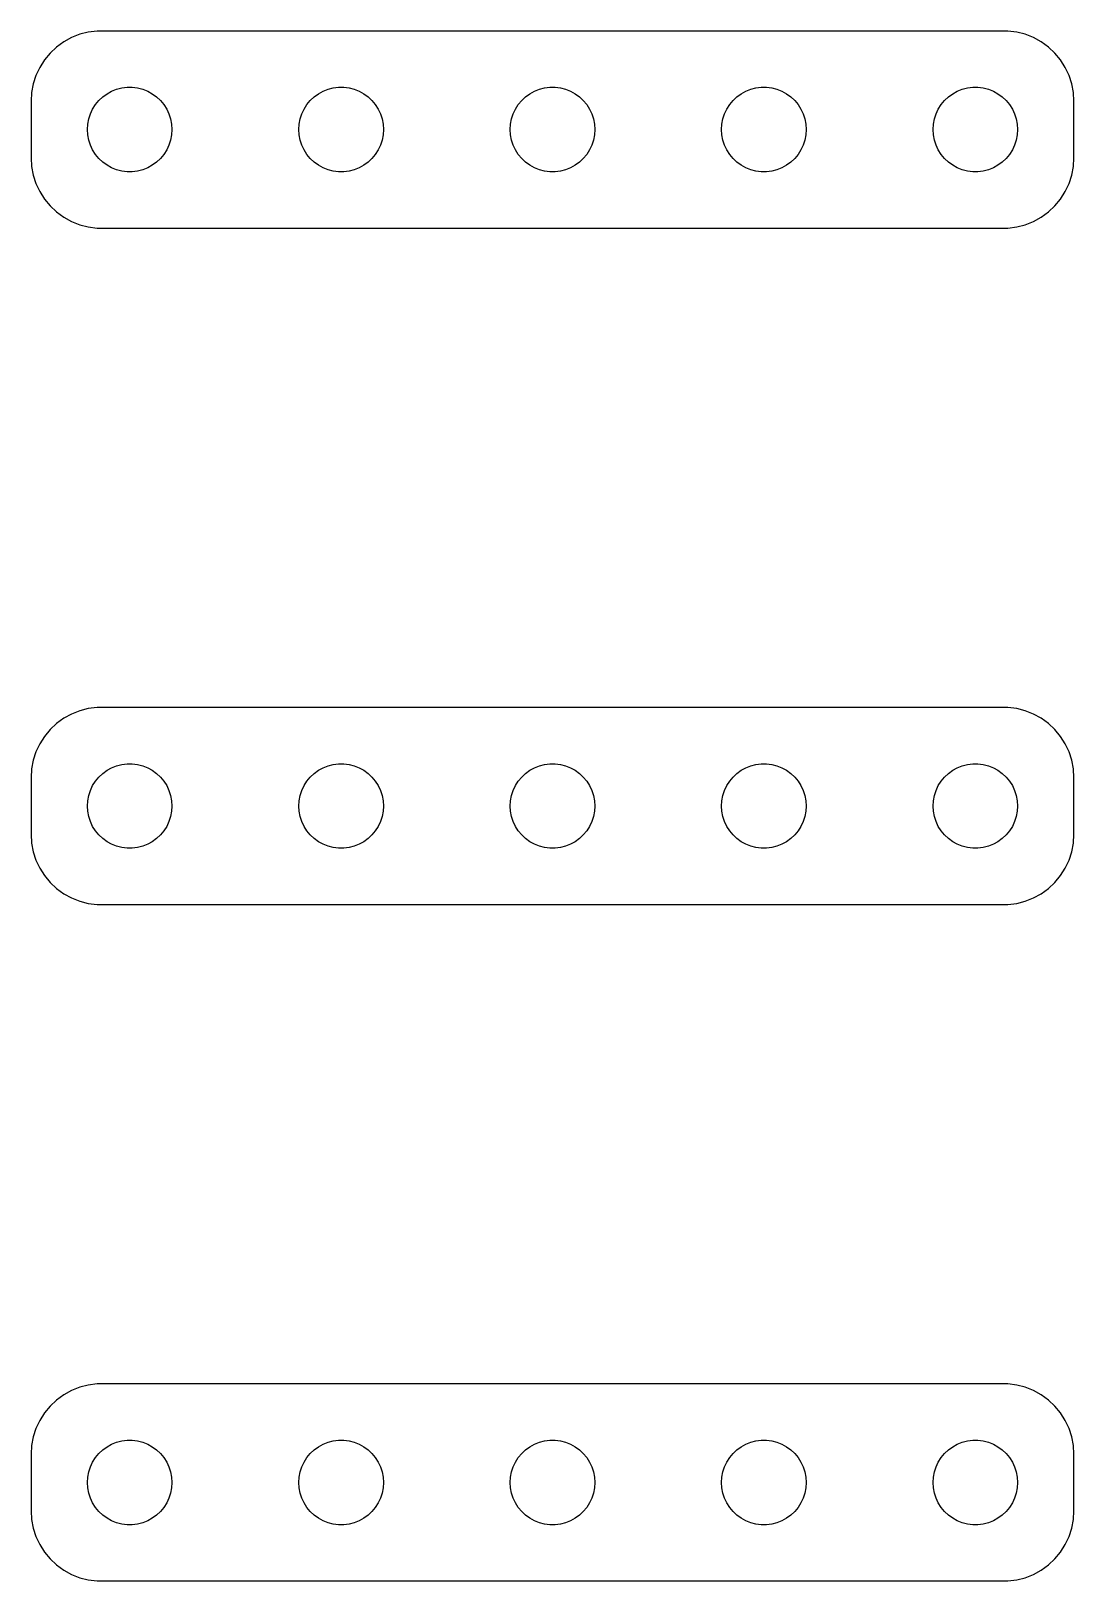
# Model space of a CAD drawing. Header units: metres. Extents: x -18 to 18, y 117 to 219.
# Drawn here: x -18.5 to 18.5, y 164.5 to 219.5 of the extents above; entities that cross this region are included whole.
import ezdxf

# ---------------------------------------------------------------- set-up
doc = ezdxf.new("R2010")
doc.units = ezdxf.units.M

msp = doc.modelspace()

# ---------------------------------------------------------------- linework, layer by layer
for p, q in [((-16.4684, 219.456), (-16.7725, 219.378)), ((-16.157, 219.495), (-16.4684, 219.456)), ((16.157, 219.495), (-16.157, 219.495)), ((16.4684, 219.456), (16.157, 219.495)), ((16.7725, 219.378), (16.4684, 219.456)), ((-17.5936, 218.926), (-17.8224, 218.711)), ((-17.3396, 219.111), (-17.5936, 218.926)), ((-17.0644, 219.262), (-17.3396, 219.111)), ((-16.7725, 219.378), (-17.0644, 219.262)), ((17.0644, 219.262), (16.7725, 219.378)), ((17.3396, 219.111), (17.0644, 219.262)), ((17.5936, 218.926), (17.3396, 219.111)), ((17.8224, 218.711), (17.5936, 218.926)), ((-18.0225, 218.469), (-18.1908, 218.204)), ((-17.8224, 218.711), (-18.0225, 218.469)), ((18.0225, 218.469), (17.8224, 218.711)), ((18.1908, 218.204), (18.0225, 218.469)), ((-18.3244, 217.92), (-18.4214, 217.622)), ((-18.1908, 218.204), (-18.3244, 217.92)), ((18.3244, 217.92), (18.1908, 218.204)), ((18.4214, 217.622), (18.3244, 217.92)), ((-18.4803, 217.313), (-18.5, 217)), ((-18.4214, 217.622), (-18.4803, 217.313)), ((-15.9561, 217.156), (-15.8037, 217.266)), ((-15.8037, 217.266), (-15.6387, 217.357)), ((-15.6387, 217.357), (-15.4635, 217.427)), ((-15.4635, 217.427), (-15.2811, 217.473)), ((-15.2811, 217.473), (-15.0942, 217.497)), ((-15.0942, 217.497), (-14.9058, 217.497)), ((-14.9058, 217.497), (-14.7189, 217.473)), ((-14.7189, 217.473), (-14.5365, 217.427)), ((-14.5365, 217.427), (-14.3613, 217.357)), ((-14.3613, 217.357), (-14.1963, 217.266)), ((-14.1963, 217.266), (-14.0439, 217.156)), ((-8.45613, 217.156), (-8.30373, 217.266)), ((-8.30373, 217.266), (-8.13866, 217.357)), ((-8.13866, 217.357), (-7.96352, 217.427)), ((-7.96352, 217.427), (-7.78107, 217.473)), ((-7.78107, 217.473), (-7.59418, 217.497)), ((-7.59418, 217.497), (-7.40581, 217.497)), ((-7.40581, 217.497), (-7.21892, 217.473)), ((-7.21892, 217.473), (-7.03647, 217.427)), ((-7.03647, 217.427), (-6.86133, 217.357)), ((-6.86133, 217.357), (-6.69626, 217.266)), ((-6.69626, 217.266), (-6.54385, 217.156)), ((-0.956131, 217.156), (-0.803726, 217.266)), ((-0.803726, 217.266), (-0.638657, 217.357)), ((-0.638657, 217.357), (-0.463516, 217.427)), ((-0.463516, 217.427), (-0.281067, 217.473)), ((-0.281067, 217.473), (-0.094177, 217.497)), ((-0.094177, 217.497), (0.094177, 217.497)), ((0.094177, 217.497), (0.281067, 217.473)), ((0.281067, 217.473), (0.463516, 217.427)), ((0.463516, 217.427), (0.638657, 217.357)), ((0.638657, 217.357), (0.803726, 217.266)), ((0.803726, 217.266), (0.956131, 217.156)), ((6.54385, 217.156), (6.69626, 217.266)), ((6.69626, 217.266), (6.86133, 217.357)), ((6.86133, 217.357), (7.03647, 217.427)), ((7.03647, 217.427), (7.21892, 217.473)), ((7.21892, 217.473), (7.40581, 217.497)), ((7.40581, 217.497), (7.59418, 217.497)), ((7.59418, 217.497), (7.78107, 217.473)), ((7.78107, 217.473), (7.96352, 217.427)), ((7.96352, 217.427), (8.13866, 217.357)), ((8.13866, 217.357), (8.30373, 217.266)), ((8.30373, 217.266), (8.45613, 217.156)), ((14.0439, 217.156), (14.1963, 217.266)), ((14.1963, 217.266), (14.3613, 217.357)), ((14.3613, 217.357), (14.5365, 217.427)), ((14.5365, 217.427), (14.7189, 217.473)), ((14.7189, 217.473), (14.9058, 217.497)), ((14.9058, 217.497), (15.0942, 217.497)), ((15.0942, 217.497), (15.2811, 217.473)), ((15.2811, 217.473), (15.4635, 217.427)), ((15.4635, 217.427), (15.6387, 217.357)), ((15.6387, 217.357), (15.8037, 217.266)), ((15.8037, 217.266), (15.9561, 217.156)), ((18.4803, 217.313), (18.4214, 217.622)), ((18.5, 217), (18.4803, 217.313)), ((-18.5, 217), (-18.5, 215)), ((-16.3947, 216.552), (-16.3145, 216.723)), ((-16.3145, 216.723), (-16.2135, 216.882)), ((-16.2135, 216.882), (-16.0934, 217.027)), ((-16.0934, 217.027), (-15.9561, 217.156)), ((-14.0439, 217.156), (-13.9065, 217.027)), ((-13.9065, 217.027), (-13.7865, 216.882)), ((-13.7865, 216.882), (-13.6855, 216.723)), ((-13.6855, 216.723), (-13.6053, 216.552)), ((-8.89465, 216.552), (-8.81445, 216.723)), ((-8.81445, 216.723), (-8.71352, 216.882)), ((-8.71352, 216.882), (-8.59344, 217.027)), ((-8.59344, 217.027), (-8.45613, 217.156)), ((-6.54385, 217.156), (-6.40654, 217.027)), ((-6.40654, 217.027), (-6.28647, 216.882)), ((-6.28647, 216.882), (-6.18553, 216.723)), ((-6.18553, 216.723), (-6.10533, 216.552)), ((-1.39465, 216.552), (-1.31445, 216.723)), ((-1.31445, 216.723), (-1.21352, 216.882)), ((-1.21352, 216.882), (-1.09344, 217.027)), ((-1.09344, 217.027), (-0.956131, 217.156)), ((0.956131, 217.156), (1.09344, 217.027)), ((1.09344, 217.027), (1.21352, 216.882)), ((1.21352, 216.882), (1.31445, 216.723)), ((1.31445, 216.723), (1.39465, 216.552)), ((6.10533, 216.552), (6.18553, 216.723)), ((6.18553, 216.723), (6.28647, 216.882)), ((6.28647, 216.882), (6.40654, 217.027)), ((6.40654, 217.027), (6.54385, 217.156)), ((8.45613, 217.156), (8.59344, 217.027)), ((8.59344, 217.027), (8.71352, 216.882)), ((8.71352, 216.882), (8.81445, 216.723)), ((8.81445, 216.723), (8.89465, 216.552)), ((13.6053, 216.552), (13.6855, 216.723)), ((13.6855, 216.723), (13.7865, 216.882)), ((13.7865, 216.882), (13.9065, 217.027)), ((13.9065, 217.027), (14.0439, 217.156)), ((15.9561, 217.156), (16.0934, 217.027)), ((16.0934, 217.027), (16.2135, 216.882)), ((16.2135, 216.882), (16.3145, 216.723)), ((16.3145, 216.723), (16.3947, 216.552)), ((18.5, 215), (18.5, 217)), ((-16.5, 216), (-16.4882, 216.188)), ((-16.4882, 216.188), (-16.4529, 216.373)), ((-16.4529, 216.373), (-16.3947, 216.552)), ((-13.6053, 216.552), (-13.5471, 216.373)), ((-13.5471, 216.373), (-13.5118, 216.188)), ((-13.5118, 216.188), (-13.5, 216)), ((-9, 216), (-8.98816, 216.188)), ((-8.98816, 216.188), (-8.95287, 216.373)), ((-8.95287, 216.373), (-8.89465, 216.552)), ((-6.10533, 216.552), (-6.04712, 216.373)), ((-6.04712, 216.373), (-6.01183, 216.188)), ((-6.01183, 216.188), (-6, 216)), ((-1.5, 216), (-1.48816, 216.188)), ((-1.48816, 216.188), (-1.45287, 216.373)), ((-1.45287, 216.373), (-1.39465, 216.552)), ((1.39465, 216.552), (1.45287, 216.373)), ((1.45287, 216.373), (1.48816, 216.188)), ((1.48816, 216.188), (1.5, 216)), ((6, 216), (6.01183, 216.188)), ((6.01183, 216.188), (6.04712, 216.373)), ((6.04712, 216.373), (6.10533, 216.552)), ((8.89465, 216.552), (8.95287, 216.373)), ((8.95287, 216.373), (8.98816, 216.188)), ((8.98816, 216.188), (9, 216)), ((13.5, 216), (13.5118, 216.188)), ((13.5118, 216.188), (13.5471, 216.373)), ((13.5471, 216.373), (13.6053, 216.552)), ((16.3947, 216.552), (16.4529, 216.373)), ((16.4529, 216.373), (16.4882, 216.188)), ((16.4882, 216.188), (16.5, 216)), ((-16.4882, 215.812), (-16.5, 216)), ((-16.4529, 215.627), (-16.4882, 215.812)), ((-16.3947, 215.448), (-16.4529, 215.627)), ((-13.5471, 215.627), (-13.6053, 215.448)), ((-13.5118, 215.812), (-13.5471, 215.627)), ((-13.5, 216), (-13.5118, 215.812)), ((-8.98816, 215.812), (-9, 216)), ((-8.95287, 215.627), (-8.98816, 215.812)), ((-8.89465, 215.448), (-8.95287, 215.627)), ((-6.04712, 215.627), (-6.10533, 215.448)), ((-6.01183, 215.812), (-6.04712, 215.627)), ((-6, 216), (-6.01183, 215.812)), ((-1.48816, 215.812), (-1.5, 216)), ((-1.45287, 215.627), (-1.48816, 215.812)), ((-1.39465, 215.448), (-1.45287, 215.627)), ((1.45287, 215.627), (1.39465, 215.448)), ((1.48816, 215.812), (1.45287, 215.627)), ((1.5, 216), (1.48816, 215.812)), ((6.01183, 215.812), (6, 216)), ((6.04712, 215.627), (6.01183, 215.812)), ((6.10533, 215.448), (6.04712, 215.627)), ((8.95287, 215.627), (8.89465, 215.448)), ((8.98816, 215.812), (8.95287, 215.627)), ((9, 216), (8.98816, 215.812)), ((13.5118, 215.812), (13.5, 216)), ((13.5471, 215.627), (13.5118, 215.812)), ((13.6053, 215.448), (13.5471, 215.627)), ((16.4529, 215.627), (16.3947, 215.448)), ((16.4882, 215.812), (16.4529, 215.627)), ((16.5, 216), (16.4882, 215.812)), ((-16.3145, 215.277), (-16.3947, 215.448)), ((-16.2135, 215.118), (-16.3145, 215.277)), ((-16.0934, 214.973), (-16.2135, 215.118)), ((-13.7865, 215.118), (-13.9065, 214.973)), ((-13.6855, 215.277), (-13.7865, 215.118)), ((-13.6053, 215.448), (-13.6855, 215.277)), ((-8.81445, 215.277), (-8.89465, 215.448)), ((-8.71352, 215.118), (-8.81445, 215.277)), ((-8.59344, 214.973), (-8.71352, 215.118)), ((-6.28647, 215.118), (-6.40654, 214.973)), ((-6.18553, 215.277), (-6.28647, 215.118)), ((-6.10533, 215.448), (-6.18553, 215.277)), ((-1.31445, 215.277), (-1.39465, 215.448)), ((-1.21352, 215.118), (-1.31445, 215.277)), ((-1.09344, 214.973), (-1.21352, 215.118)), ((1.21352, 215.118), (1.09344, 214.973)), ((1.31445, 215.277), (1.21352, 215.118)), ((1.39465, 215.448), (1.31445, 215.277)), ((6.18553, 215.277), (6.10533, 215.448)), ((6.28647, 215.118), (6.18553, 215.277)), ((6.40654, 214.973), (6.28647, 215.118)), ((8.71352, 215.118), (8.59344, 214.973)), ((8.81445, 215.277), (8.71352, 215.118)), ((8.89465, 215.448), (8.81445, 215.277)), ((13.6855, 215.277), (13.6053, 215.448)), ((13.7865, 215.118), (13.6855, 215.277)), ((13.9065, 214.973), (13.7865, 215.118)), ((16.2135, 215.118), (16.0934, 214.973)), ((16.3145, 215.277), (16.2135, 215.118)), ((16.3947, 215.448), (16.3145, 215.277)), ((-18.5, 215), (-18.4803, 214.687)), ((-18.4803, 214.687), (-18.4214, 214.378)), ((-15.9561, 214.844), (-16.0934, 214.973)), ((-15.8037, 214.734), (-15.9561, 214.844)), ((-15.6387, 214.643), (-15.8037, 214.734)), ((-15.4635, 214.573), (-15.6387, 214.643)), ((-15.2811, 214.527), (-15.4635, 214.573)), ((-15.0942, 214.503), (-15.2811, 214.527)), ((-14.9058, 214.503), (-15.0942, 214.503)), ((-14.7189, 214.527), (-14.9058, 214.503)), ((-14.5365, 214.573), (-14.7189, 214.527)), ((-14.3613, 214.643), (-14.5365, 214.573)), ((-14.1963, 214.734), (-14.3613, 214.643)), ((-14.0439, 214.844), (-14.1963, 214.734)), ((-13.9065, 214.973), (-14.0439, 214.844)), ((-8.45613, 214.844), (-8.59344, 214.973)), ((-8.30373, 214.734), (-8.45613, 214.844)), ((-8.13866, 214.643), (-8.30373, 214.734)), ((-7.96352, 214.573), (-8.13866, 214.643)), ((-7.78107, 214.527), (-7.96352, 214.573)), ((-7.59418, 214.503), (-7.78107, 214.527)), ((-7.40581, 214.503), (-7.59418, 214.503)), ((-7.21892, 214.527), (-7.40581, 214.503)), ((-7.03647, 214.573), (-7.21892, 214.527)), ((-6.86133, 214.643), (-7.03647, 214.573)), ((-6.69626, 214.734), (-6.86133, 214.643)), ((-6.54385, 214.844), (-6.69626, 214.734)), ((-6.40654, 214.973), (-6.54385, 214.844)), ((-0.956131, 214.844), (-1.09344, 214.973)), ((-0.803726, 214.734), (-0.956131, 214.844)), ((-0.638657, 214.643), (-0.803726, 214.734)), ((-0.463516, 214.573), (-0.638657, 214.643)), ((-0.281067, 214.527), (-0.463516, 214.573)), ((-0.094177, 214.503), (-0.281067, 214.527)), ((0.094177, 214.503), (-0.094177, 214.503)), ((0.281067, 214.527), (0.094177, 214.503)), ((0.463516, 214.573), (0.281067, 214.527)), ((0.638657, 214.643), (0.463516, 214.573)), ((0.803726, 214.734), (0.638657, 214.643)), ((0.956131, 214.844), (0.803726, 214.734)), ((1.09344, 214.973), (0.956131, 214.844)), ((6.54385, 214.844), (6.40654, 214.973)), ((6.69626, 214.734), (6.54385, 214.844)), ((6.86133, 214.643), (6.69626, 214.734)), ((7.03647, 214.573), (6.86133, 214.643)), ((7.21892, 214.527), (7.03647, 214.573)), ((7.40581, 214.503), (7.21892, 214.527)), ((7.59418, 214.503), (7.40581, 214.503)), ((7.78107, 214.527), (7.59418, 214.503)), ((7.96352, 214.573), (7.78107, 214.527)), ((8.13866, 214.643), (7.96352, 214.573)), ((8.30373, 214.734), (8.13866, 214.643)), ((8.45613, 214.844), (8.30373, 214.734)), ((8.59344, 214.973), (8.45613, 214.844)), ((14.0439, 214.844), (13.9065, 214.973)), ((14.1963, 214.734), (14.0439, 214.844)), ((14.3613, 214.643), (14.1963, 214.734)), ((14.5365, 214.573), (14.3613, 214.643)), ((14.7189, 214.527), (14.5365, 214.573)), ((14.9058, 214.503), (14.7189, 214.527)), ((15.0942, 214.503), (14.9058, 214.503)), ((15.2811, 214.527), (15.0942, 214.503)), ((15.4635, 214.573), (15.2811, 214.527)), ((15.6387, 214.643), (15.4635, 214.573)), ((15.8037, 214.734), (15.6387, 214.643)), ((15.9561, 214.844), (15.8037, 214.734)), ((16.0934, 214.973), (15.9561, 214.844)), ((18.4214, 214.378), (18.4803, 214.687)), ((18.4803, 214.687), (18.5, 215)), ((-18.4214, 214.378), (-18.3244, 214.08)), ((-18.3244, 214.08), (-18.1908, 213.796)), ((18.1908, 213.796), (18.3244, 214.08)), ((18.3244, 214.08), (18.4214, 214.378)), ((-18.1908, 213.796), (-18.0225, 213.531)), ((-18.0225, 213.531), (-17.8224, 213.289)), ((17.8224, 213.289), (18.0225, 213.531)), ((18.0225, 213.531), (18.1908, 213.796)), ((-17.8224, 213.289), (-17.5936, 213.074)), ((-17.5936, 213.074), (-17.3396, 212.889)), ((-17.3396, 212.889), (-17.0644, 212.738)), ((17.0644, 212.738), (17.3396, 212.889)), ((17.3396, 212.889), (17.5936, 213.074)), ((17.5936, 213.074), (17.8224, 213.289)), ((-17.0644, 212.738), (-16.7725, 212.622)), ((-16.7725, 212.622), (-16.4684, 212.544)), ((-16.4684, 212.544), (-16.157, 212.505)), ((-16.157, 212.505), (16.157, 212.505)), ((16.157, 212.505), (16.4684, 212.544)), ((16.4684, 212.544), (16.7725, 212.622)), ((16.7725, 212.622), (17.0644, 212.738)), ((-17.0644, 195.262), (-17.3396, 195.111)), ((-16.7725, 195.378), (-17.0644, 195.262)), ((-16.4684, 195.456), (-16.7725, 195.378)), ((-16.157, 195.495), (-16.4684, 195.456)), ((16.157, 195.495), (-16.157, 195.495)), ((16.4684, 195.456), (16.157, 195.495)), ((16.7725, 195.378), (16.4684, 195.456)), ((17.0644, 195.262), (16.7725, 195.378)), ((17.3396, 195.111), (17.0644, 195.262)), ((-17.8224, 194.711), (-18.0225, 194.469)), ((-17.5936, 194.926), (-17.8224, 194.711)), ((-17.3396, 195.111), (-17.5936, 194.926)), ((17.5936, 194.926), (17.3396, 195.111)), ((17.8224, 194.711), (17.5936, 194.926)), ((18.0225, 194.469), (17.8224, 194.711)), ((-18.1908, 194.204), (-18.3244, 193.92)), ((-18.0225, 194.469), (-18.1908, 194.204)), ((18.1908, 194.204), (18.0225, 194.469)), ((18.3244, 193.92), (18.1908, 194.204)), ((-18.4214, 193.622), (-18.4803, 193.313)), ((-18.3244, 193.92), (-18.4214, 193.622)), ((18.4214, 193.622), (18.3244, 193.92)), ((18.4803, 193.313), (18.4214, 193.622)), ((-18.4803, 193.313), (-18.5, 193)), ((-16.2135, 192.882), (-16.0934, 193.027)), ((-16.0934, 193.027), (-15.9561, 193.156)), ((-15.9561, 193.156), (-15.8037, 193.266)), ((-15.8037, 193.266), (-15.6387, 193.357)), ((-15.6387, 193.357), (-15.4635, 193.427)), ((-15.4635, 193.427), (-15.2811, 193.473)), ((-15.2811, 193.473), (-15.0942, 193.497)), ((-15.0942, 193.497), (-14.9058, 193.497)), ((-14.9058, 193.497), (-14.7189, 193.473)), ((-14.7189, 193.473), (-14.5365, 193.427)), ((-14.5365, 193.427), (-14.3613, 193.357)), ((-14.3613, 193.357), (-14.1963, 193.266)), ((-14.1963, 193.266), (-14.0439, 193.156)), ((-14.0439, 193.156), (-13.9065, 193.027)), ((-13.9065, 193.027), (-13.7865, 192.882)), ((-8.71352, 192.882), (-8.59344, 193.027)), ((-8.59344, 193.027), (-8.45613, 193.156)), ((-8.45613, 193.156), (-8.30373, 193.266)), ((-8.30373, 193.266), (-8.13866, 193.357)), ((-8.13866, 193.357), (-7.96352, 193.427)), ((-7.96352, 193.427), (-7.78107, 193.473)), ((-7.78107, 193.473), (-7.59418, 193.497)), ((-7.59418, 193.497), (-7.40581, 193.497)), ((-7.40581, 193.497), (-7.21892, 193.473)), ((-7.21892, 193.473), (-7.03647, 193.427)), ((-7.03647, 193.427), (-6.86133, 193.357)), ((-6.86133, 193.357), (-6.69626, 193.266)), ((-6.69626, 193.266), (-6.54385, 193.156)), ((-6.54385, 193.156), (-6.40654, 193.027)), ((-6.40654, 193.027), (-6.28647, 192.882)), ((-1.21352, 192.882), (-1.09344, 193.027)), ((-1.09344, 193.027), (-0.956131, 193.156)), ((-0.956131, 193.156), (-0.803726, 193.266)), ((-0.803726, 193.266), (-0.638657, 193.357)), ((-0.638657, 193.357), (-0.463516, 193.427)), ((-0.463516, 193.427), (-0.281067, 193.473)), ((-0.281067, 193.473), (-0.094177, 193.497)), ((-0.094177, 193.497), (0.094177, 193.497)), ((0.094177, 193.497), (0.281067, 193.473)), ((0.281067, 193.473), (0.463516, 193.427)), ((0.463516, 193.427), (0.638657, 193.357)), ((0.638657, 193.357), (0.803726, 193.266)), ((0.803726, 193.266), (0.956131, 193.156)), ((0.956131, 193.156), (1.09344, 193.027)), ((1.09344, 193.027), (1.21352, 192.882)), ((6.28647, 192.882), (6.40654, 193.027)), ((6.40654, 193.027), (6.54385, 193.156)), ((6.54385, 193.156), (6.69626, 193.266)), ((6.69626, 193.266), (6.86133, 193.357)), ((6.86133, 193.357), (7.03647, 193.427)), ((7.03647, 193.427), (7.21892, 193.473)), ((7.21892, 193.473), (7.40581, 193.497)), ((7.40581, 193.497), (7.59418, 193.497)), ((7.59418, 193.497), (7.78107, 193.473)), ((7.78107, 193.473), (7.96352, 193.427)), ((7.96352, 193.427), (8.13866, 193.357)), ((8.13866, 193.357), (8.30373, 193.266)), ((8.30373, 193.266), (8.45613, 193.156)), ((8.45613, 193.156), (8.59344, 193.027)), ((8.59344, 193.027), (8.71352, 192.882)), ((13.7865, 192.882), (13.9065, 193.027)), ((13.9065, 193.027), (14.0439, 193.156)), ((14.0439, 193.156), (14.1963, 193.266)), ((14.1963, 193.266), (14.3613, 193.357)), ((14.3613, 193.357), (14.5365, 193.427)), ((14.5365, 193.427), (14.7189, 193.473)), ((14.7189, 193.473), (14.9058, 193.497)), ((14.9058, 193.497), (15.0942, 193.497)), ((15.0942, 193.497), (15.2811, 193.473)), ((15.2811, 193.473), (15.4635, 193.427)), ((15.4635, 193.427), (15.6387, 193.357)), ((15.6387, 193.357), (15.8037, 193.266)), ((15.8037, 193.266), (15.9561, 193.156)), ((15.9561, 193.156), (16.0934, 193.027)), ((16.0934, 193.027), (16.2135, 192.882)), ((18.5, 193), (18.4803, 193.313)), ((-18.5, 193), (-18.5, 191)), ((-16.4529, 192.373), (-16.3947, 192.552)), ((-16.3947, 192.552), (-16.3145, 192.723)), ((-16.3145, 192.723), (-16.2135, 192.882)), ((-13.7865, 192.882), (-13.6855, 192.723)), ((-13.6855, 192.723), (-13.6053, 192.552)), ((-13.6053, 192.552), (-13.5471, 192.373)), ((-8.95287, 192.373), (-8.89465, 192.552)), ((-8.89465, 192.552), (-8.81445, 192.723)), ((-8.81445, 192.723), (-8.71352, 192.882)), ((-6.28647, 192.882), (-6.18553, 192.723)), ((-6.18553, 192.723), (-6.10533, 192.552)), ((-6.10533, 192.552), (-6.04712, 192.373)), ((-1.45287, 192.373), (-1.39465, 192.552)), ((-1.39465, 192.552), (-1.31445, 192.723)), ((-1.31445, 192.723), (-1.21352, 192.882)), ((1.21352, 192.882), (1.31445, 192.723)), ((1.31445, 192.723), (1.39465, 192.552)), ((1.39465, 192.552), (1.45287, 192.373)), ((6.04712, 192.373), (6.10533, 192.552)), ((6.10533, 192.552), (6.18553, 192.723)), ((6.18553, 192.723), (6.28647, 192.882)), ((8.71352, 192.882), (8.81445, 192.723)), ((8.81445, 192.723), (8.89465, 192.552)), ((8.89465, 192.552), (8.95287, 192.373)), ((13.5471, 192.373), (13.6053, 192.552)), ((13.6053, 192.552), (13.6855, 192.723)), ((13.6855, 192.723), (13.7865, 192.882)), ((16.2135, 192.882), (16.3145, 192.723)), ((16.3145, 192.723), (16.3947, 192.552)), ((16.3947, 192.552), (16.4529, 192.373)), ((18.5, 191), (18.5, 193)), ((-16.5, 192), (-16.4882, 192.188)), ((-16.4882, 191.812), (-16.5, 192)), ((-16.4882, 192.188), (-16.4529, 192.373)), ((-13.5471, 192.373), (-13.5118, 192.188)), ((-13.5118, 192.188), (-13.5, 192)), ((-13.5, 192), (-13.5118, 191.812)), ((-9, 192), (-8.98816, 192.188)), ((-8.98816, 191.812), (-9, 192)), ((-8.98816, 192.188), (-8.95287, 192.373)), ((-6.04712, 192.373), (-6.01183, 192.188)), ((-6.01183, 192.188), (-6, 192)), ((-6, 192), (-6.01183, 191.812)), ((-1.5, 192), (-1.48816, 192.188)), ((-1.48816, 191.812), (-1.5, 192)), ((-1.48816, 192.188), (-1.45287, 192.373)), ((1.45287, 192.373), (1.48816, 192.188)), ((1.48816, 192.188), (1.5, 192)), ((1.5, 192), (1.48816, 191.812)), ((6, 192), (6.01183, 192.188)), ((6.01183, 191.812), (6, 192)), ((6.01183, 192.188), (6.04712, 192.373)), ((8.95287, 192.373), (8.98816, 192.188)), ((8.98816, 192.188), (9, 192)), ((9, 192), (8.98816, 191.812)), ((13.5, 192), (13.5118, 192.188)), ((13.5118, 191.812), (13.5, 192)), ((13.5118, 192.188), (13.5471, 192.373)), ((16.4529, 192.373), (16.4882, 192.188)), ((16.4882, 192.188), (16.5, 192)), ((16.5, 192), (16.4882, 191.812)), ((-16.4529, 191.627), (-16.4882, 191.812)), ((-16.3947, 191.448), (-16.4529, 191.627)), ((-16.3145, 191.277), (-16.3947, 191.448)), ((-13.6053, 191.448), (-13.6855, 191.277)), ((-13.5471, 191.627), (-13.6053, 191.448)), ((-13.5118, 191.812), (-13.5471, 191.627)), ((-8.95287, 191.627), (-8.98816, 191.812)), ((-8.89465, 191.448), (-8.95287, 191.627)), ((-8.81445, 191.277), (-8.89465, 191.448)), ((-6.10533, 191.448), (-6.18553, 191.277)), ((-6.04712, 191.627), (-6.10533, 191.448)), ((-6.01183, 191.812), (-6.04712, 191.627)), ((-1.45287, 191.627), (-1.48816, 191.812)), ((-1.39465, 191.448), (-1.45287, 191.627)), ((-1.31445, 191.277), (-1.39465, 191.448)), ((1.39465, 191.448), (1.31445, 191.277)), ((1.45287, 191.627), (1.39465, 191.448)), ((1.48816, 191.812), (1.45287, 191.627)), ((6.04712, 191.627), (6.01183, 191.812)), ((6.10533, 191.448), (6.04712, 191.627)), ((6.18553, 191.277), (6.10533, 191.448)), ((8.89465, 191.448), (8.81445, 191.277)), ((8.95287, 191.627), (8.89465, 191.448)), ((8.98816, 191.812), (8.95287, 191.627)), ((13.5471, 191.627), (13.5118, 191.812)), ((13.6053, 191.448), (13.5471, 191.627)), ((13.6855, 191.277), (13.6053, 191.448)), ((16.3947, 191.448), (16.3145, 191.277)), ((16.4529, 191.627), (16.3947, 191.448)), ((16.4882, 191.812), (16.4529, 191.627)), ((-18.5, 191), (-18.4803, 190.687)), ((-16.2135, 191.118), (-16.3145, 191.277)), ((-16.0934, 190.973), (-16.2135, 191.118)), ((-15.9561, 190.844), (-16.0934, 190.973)), ((-15.8037, 190.734), (-15.9561, 190.844)), ((-14.0439, 190.844), (-14.1963, 190.734)), ((-13.9065, 190.973), (-14.0439, 190.844)), ((-13.7865, 191.118), (-13.9065, 190.973)), ((-13.6855, 191.277), (-13.7865, 191.118)), ((-8.71352, 191.118), (-8.81445, 191.277)), ((-8.59344, 190.973), (-8.71352, 191.118)), ((-8.45613, 190.844), (-8.59344, 190.973)), ((-8.30373, 190.734), (-8.45613, 190.844)), ((-6.54385, 190.844), (-6.69626, 190.734)), ((-6.40654, 190.973), (-6.54385, 190.844)), ((-6.28647, 191.118), (-6.40654, 190.973)), ((-6.18553, 191.277), (-6.28647, 191.118)), ((-1.21352, 191.118), (-1.31445, 191.277)), ((-1.09344, 190.973), (-1.21352, 191.118)), ((-0.956131, 190.844), (-1.09344, 190.973)), ((-0.803726, 190.734), (-0.956131, 190.844)), ((0.956131, 190.844), (0.803726, 190.734)), ((1.09344, 190.973), (0.956131, 190.844)), ((1.21352, 191.118), (1.09344, 190.973)), ((1.31445, 191.277), (1.21352, 191.118)), ((6.28647, 191.118), (6.18553, 191.277)), ((6.40654, 190.973), (6.28647, 191.118)), ((6.54385, 190.844), (6.40654, 190.973)), ((6.69626, 190.734), (6.54385, 190.844)), ((8.45613, 190.844), (8.30373, 190.734)), ((8.59344, 190.973), (8.45613, 190.844)), ((8.71352, 191.118), (8.59344, 190.973)), ((8.81445, 191.277), (8.71352, 191.118)), ((13.7865, 191.118), (13.6855, 191.277)), ((13.9065, 190.973), (13.7865, 191.118)), ((14.0439, 190.844), (13.9065, 190.973)), ((14.1963, 190.734), (14.0439, 190.844)), ((15.9561, 190.844), (15.8037, 190.734)), ((16.0934, 190.973), (15.9561, 190.844)), ((16.2135, 191.118), (16.0934, 190.973)), ((16.3145, 191.277), (16.2135, 191.118)), ((18.4803, 190.687), (18.5, 191)), ((-18.4803, 190.687), (-18.4214, 190.378)), ((-18.4214, 190.378), (-18.3244, 190.08)), ((-15.6387, 190.643), (-15.8037, 190.734)), ((-15.4635, 190.573), (-15.6387, 190.643)), ((-15.2811, 190.527), (-15.4635, 190.573)), ((-15.0942, 190.503), (-15.2811, 190.527)), ((-14.9058, 190.503), (-15.0942, 190.503)), ((-14.7189, 190.527), (-14.9058, 190.503)), ((-14.5365, 190.573), (-14.7189, 190.527)), ((-14.3613, 190.643), (-14.5365, 190.573)), ((-14.1963, 190.734), (-14.3613, 190.643)), ((-8.13866, 190.643), (-8.30373, 190.734)), ((-7.96352, 190.573), (-8.13866, 190.643)), ((-7.78107, 190.527), (-7.96352, 190.573)), ((-7.59418, 190.503), (-7.78107, 190.527)), ((-7.40581, 190.503), (-7.59418, 190.503)), ((-7.21892, 190.527), (-7.40581, 190.503)), ((-7.03647, 190.573), (-7.21892, 190.527)), ((-6.86133, 190.643), (-7.03647, 190.573)), ((-6.69626, 190.734), (-6.86133, 190.643)), ((-0.638657, 190.643), (-0.803726, 190.734)), ((-0.463516, 190.573), (-0.638657, 190.643)), ((-0.281067, 190.527), (-0.463516, 190.573)), ((-0.094177, 190.503), (-0.281067, 190.527)), ((0.094177, 190.503), (-0.094177, 190.503)), ((0.281067, 190.527), (0.094177, 190.503)), ((0.463516, 190.573), (0.281067, 190.527)), ((0.638657, 190.643), (0.463516, 190.573)), ((0.803726, 190.734), (0.638657, 190.643)), ((6.86133, 190.643), (6.69626, 190.734)), ((7.03647, 190.573), (6.86133, 190.643)), ((7.21892, 190.527), (7.03647, 190.573)), ((7.40581, 190.503), (7.21892, 190.527)), ((7.59418, 190.503), (7.40581, 190.503)), ((7.78107, 190.527), (7.59418, 190.503)), ((7.96352, 190.573), (7.78107, 190.527)), ((8.13866, 190.643), (7.96352, 190.573)), ((8.30373, 190.734), (8.13866, 190.643)), ((14.3613, 190.643), (14.1963, 190.734)), ((14.5365, 190.573), (14.3613, 190.643)), ((14.7189, 190.527), (14.5365, 190.573)), ((14.9058, 190.503), (14.7189, 190.527)), ((15.0942, 190.503), (14.9058, 190.503)), ((15.2811, 190.527), (15.0942, 190.503)), ((15.4635, 190.573), (15.2811, 190.527)), ((15.6387, 190.643), (15.4635, 190.573)), ((15.8037, 190.734), (15.6387, 190.643)), ((18.3244, 190.08), (18.4214, 190.378)), ((18.4214, 190.378), (18.4803, 190.687)), ((-18.3244, 190.08), (-18.1908, 189.796)), ((-18.1908, 189.796), (-18.0225, 189.531)), ((18.0225, 189.531), (18.1908, 189.796)), ((18.1908, 189.796), (18.3244, 190.08)), ((-18.0225, 189.531), (-17.8224, 189.289)), ((-17.8224, 189.289), (-17.5936, 189.074)), ((17.5936, 189.074), (17.8224, 189.289)), ((17.8224, 189.289), (18.0225, 189.531)), ((-17.5936, 189.074), (-17.3396, 188.889)), ((-17.3396, 188.889), (-17.0644, 188.738)), ((-17.0644, 188.738), (-16.7725, 188.622)), ((-16.7725, 188.622), (-16.4684, 188.544)), ((16.4684, 188.544), (16.7725, 188.622)), ((16.7725, 188.622), (17.0644, 188.738)), ((17.0644, 188.738), (17.3396, 188.889)), ((17.3396, 188.889), (17.5936, 189.074)), ((-16.4684, 188.544), (-16.157, 188.505)), ((-16.157, 188.505), (16.157, 188.505)), ((16.157, 188.505), (16.4684, 188.544)), ((-17.3396, 171.111), (-17.5936, 170.926)), ((-17.0644, 171.262), (-17.3396, 171.111)), ((-16.7725, 171.378), (-17.0644, 171.262)), ((-16.4684, 171.456), (-16.7725, 171.378)), ((-16.157, 171.495), (-16.4684, 171.456)), ((16.157, 171.495), (-16.157, 171.495)), ((16.4684, 171.456), (16.157, 171.495)), ((16.7725, 171.378), (16.4684, 171.456)), ((17.0644, 171.262), (16.7725, 171.378)), ((17.3396, 171.111), (17.0644, 171.262)), ((17.5936, 170.926), (17.3396, 171.111)), ((-17.8224, 170.711), (-18.0225, 170.469)), ((-17.5936, 170.926), (-17.8224, 170.711)), ((17.8224, 170.711), (17.5936, 170.926)), ((18.0225, 170.469), (17.8224, 170.711)), ((-18.3244, 169.92), (-18.4214, 169.622)), ((-18.1908, 170.204), (-18.3244, 169.92)), ((-18.0225, 170.469), (-18.1908, 170.204)), ((18.1908, 170.204), (18.0225, 170.469)), ((18.3244, 169.92), (18.1908, 170.204)), ((18.4214, 169.622), (18.3244, 169.92)), ((-18.4214, 169.622), (-18.4803, 169.313)), ((-15.6387, 169.357), (-15.4635, 169.427)), ((-15.4635, 169.427), (-15.2811, 169.473)), ((-15.2811, 169.473), (-15.0942, 169.497)), ((-15.0942, 169.497), (-14.9058, 169.497)), ((-14.9058, 169.497), (-14.7189, 169.473)), ((-14.7189, 169.473), (-14.5365, 169.427)), ((-14.5365, 169.427), (-14.3613, 169.357)), ((-8.13866, 169.357), (-7.96352, 169.427)), ((-7.96352, 169.427), (-7.78107, 169.473)), ((-7.78107, 169.473), (-7.59418, 169.497)), ((-7.59418, 169.497), (-7.40581, 169.497)), ((-7.40581, 169.497), (-7.21892, 169.473)), ((-7.21892, 169.473), (-7.03647, 169.427)), ((-7.03647, 169.427), (-6.86133, 169.357)), ((-0.638657, 169.357), (-0.463516, 169.427)), ((-0.463516, 169.427), (-0.281067, 169.473)), ((-0.281067, 169.473), (-0.094177, 169.497)), ((-0.094177, 169.497), (0.094177, 169.497)), ((0.094177, 169.497), (0.281067, 169.473)), ((0.281067, 169.473), (0.463516, 169.427)), ((0.463516, 169.427), (0.638657, 169.357)), ((6.86133, 169.357), (7.03647, 169.427)), ((7.03647, 169.427), (7.21892, 169.473)), ((7.21892, 169.473), (7.40581, 169.497)), ((7.40581, 169.497), (7.59418, 169.497)), ((7.59418, 169.497), (7.78107, 169.473)), ((7.78107, 169.473), (7.96352, 169.427)), ((7.96352, 169.427), (8.13866, 169.357)), ((14.3613, 169.357), (14.5365, 169.427)), ((14.5365, 169.427), (14.7189, 169.473)), ((14.7189, 169.473), (14.9058, 169.497)), ((14.9058, 169.497), (15.0942, 169.497)), ((15.0942, 169.497), (15.2811, 169.473)), ((15.2811, 169.473), (15.4635, 169.427)), ((15.4635, 169.427), (15.6387, 169.357)), ((18.4803, 169.313), (18.4214, 169.622)), ((-18.4803, 169.313), (-18.5, 169)), ((-18.5, 169), (-18.5, 167)), ((-16.3145, 168.723), (-16.2135, 168.882)), ((-16.2135, 168.882), (-16.0934, 169.027)), ((-16.0934, 169.027), (-15.9561, 169.156)), ((-15.9561, 169.156), (-15.8037, 169.266)), ((-15.8037, 169.266), (-15.6387, 169.357)), ((-14.3613, 169.357), (-14.1963, 169.266)), ((-14.1963, 169.266), (-14.0439, 169.156)), ((-14.0439, 169.156), (-13.9065, 169.027)), ((-13.9065, 169.027), (-13.7865, 168.882)), ((-13.7865, 168.882), (-13.6855, 168.723)), ((-8.81445, 168.723), (-8.71352, 168.882)), ((-8.71352, 168.882), (-8.59344, 169.027)), ((-8.59344, 169.027), (-8.45613, 169.156)), ((-8.45613, 169.156), (-8.30373, 169.266)), ((-8.30373, 169.266), (-8.13866, 169.357)), ((-6.86133, 169.357), (-6.69626, 169.266)), ((-6.69626, 169.266), (-6.54385, 169.156)), ((-6.54385, 169.156), (-6.40654, 169.027)), ((-6.40654, 169.027), (-6.28647, 168.882)), ((-6.28647, 168.882), (-6.18553, 168.723)), ((-1.31445, 168.723), (-1.21352, 168.882)), ((-1.21352, 168.882), (-1.09344, 169.027)), ((-1.09344, 169.027), (-0.956131, 169.156)), ((-0.956131, 169.156), (-0.803726, 169.266)), ((-0.803726, 169.266), (-0.638657, 169.357)), ((0.638657, 169.357), (0.803726, 169.266)), ((0.803726, 169.266), (0.956131, 169.156)), ((0.956131, 169.156), (1.09344, 169.027)), ((1.09344, 169.027), (1.21352, 168.882)), ((1.21352, 168.882), (1.31445, 168.723)), ((6.18553, 168.723), (6.28647, 168.882)), ((6.28647, 168.882), (6.40654, 169.027)), ((6.40654, 169.027), (6.54385, 169.156)), ((6.54385, 169.156), (6.69626, 169.266)), ((6.69626, 169.266), (6.86133, 169.357)), ((8.13866, 169.357), (8.30373, 169.266)), ((8.30373, 169.266), (8.45613, 169.156)), ((8.45613, 169.156), (8.59344, 169.027)), ((8.59344, 169.027), (8.71352, 168.882)), ((8.71352, 168.882), (8.81445, 168.723)), ((13.6855, 168.723), (13.7865, 168.882)), ((13.7865, 168.882), (13.9065, 169.027)), ((13.9065, 169.027), (14.0439, 169.156)), ((14.0439, 169.156), (14.1963, 169.266)), ((14.1963, 169.266), (14.3613, 169.357)), ((15.6387, 169.357), (15.8037, 169.266)), ((15.8037, 169.266), (15.9561, 169.156)), ((15.9561, 169.156), (16.0934, 169.027)), ((16.0934, 169.027), (16.2135, 168.882)), ((16.2135, 168.882), (16.3145, 168.723)), ((18.5, 169), (18.4803, 169.313)), ((18.5, 167), (18.5, 169)), ((-16.4882, 168.188), (-16.4529, 168.373)), ((-16.4529, 168.373), (-16.3947, 168.552)), ((-16.3947, 168.552), (-16.3145, 168.723)), ((-13.6855, 168.723), (-13.6053, 168.552)), ((-13.6053, 168.552), (-13.5471, 168.373)), ((-13.5471, 168.373), (-13.5118, 168.188)), ((-8.98816, 168.188), (-8.95287, 168.373)), ((-8.95287, 168.373), (-8.89465, 168.552)), ((-8.89465, 168.552), (-8.81445, 168.723)), ((-6.18553, 168.723), (-6.10533, 168.552)), ((-6.10533, 168.552), (-6.04712, 168.373)), ((-6.04712, 168.373), (-6.01183, 168.188)), ((-1.48816, 168.188), (-1.45287, 168.373)), ((-1.45287, 168.373), (-1.39465, 168.552)), ((-1.39465, 168.552), (-1.31445, 168.723)), ((1.31445, 168.723), (1.39465, 168.552)), ((1.39465, 168.552), (1.45287, 168.373)), ((1.45287, 168.373), (1.48816, 168.188)), ((6.01183, 168.188), (6.04712, 168.373)), ((6.04712, 168.373), (6.10533, 168.552)), ((6.10533, 168.552), (6.18553, 168.723)), ((8.81445, 168.723), (8.89465, 168.552)), ((8.89465, 168.552), (8.95287, 168.373)), ((8.95287, 168.373), (8.98816, 168.188)), ((13.5118, 168.188), (13.5471, 168.373)), ((13.5471, 168.373), (13.6053, 168.552)), ((13.6053, 168.552), (13.6855, 168.723)), ((16.3145, 168.723), (16.3947, 168.552)), ((16.3947, 168.552), (16.4529, 168.373)), ((16.4529, 168.373), (16.4882, 168.188)), ((-16.5, 168), (-16.4882, 168.188)), ((-16.4882, 167.812), (-16.5, 168)), ((-16.4529, 167.627), (-16.4882, 167.812)), ((-13.5118, 167.812), (-13.5471, 167.627)), ((-13.5118, 168.188), (-13.5, 168)), ((-13.5, 168), (-13.5118, 167.812)), ((-9, 168), (-8.98816, 168.188)), ((-8.98816, 167.812), (-9, 168)), ((-8.95287, 167.627), (-8.98816, 167.812)), ((-6.01183, 167.812), (-6.04712, 167.627)), ((-6.01183, 168.188), (-6, 168)), ((-6, 168), (-6.01183, 167.812)), ((-1.5, 168), (-1.48816, 168.188)), ((-1.48816, 167.812), (-1.5, 168)), ((-1.45287, 167.627), (-1.48816, 167.812)), ((1.48816, 167.812), (1.45287, 167.627)), ((1.48816, 168.188), (1.5, 168)), ((1.5, 168), (1.48816, 167.812)), ((6, 168), (6.01183, 168.188)), ((6.01183, 167.812), (6, 168)), ((6.04712, 167.627), (6.01183, 167.812)), ((8.98816, 167.812), (8.95287, 167.627)), ((8.98816, 168.188), (9, 168)), ((9, 168), (8.98816, 167.812)), ((13.5, 168), (13.5118, 168.188)), ((13.5118, 167.812), (13.5, 168)), ((13.5471, 167.627), (13.5118, 167.812)), ((16.4882, 167.812), (16.4529, 167.627)), ((16.4882, 168.188), (16.5, 168)), ((16.5, 168), (16.4882, 167.812)), ((-16.3947, 167.448), (-16.4529, 167.627)), ((-16.3145, 167.277), (-16.3947, 167.448)), ((-16.2135, 167.118), (-16.3145, 167.277)), ((-13.6855, 167.277), (-13.7865, 167.118)), ((-13.6053, 167.448), (-13.6855, 167.277)), ((-13.5471, 167.627), (-13.6053, 167.448)), ((-8.89465, 167.448), (-8.95287, 167.627)), ((-8.81445, 167.277), (-8.89465, 167.448)), ((-8.71352, 167.118), (-8.81445, 167.277)), ((-6.18553, 167.277), (-6.28647, 167.118)), ((-6.10533, 167.448), (-6.18553, 167.277)), ((-6.04712, 167.627), (-6.10533, 167.448)), ((-1.39465, 167.448), (-1.45287, 167.627)), ((-1.31445, 167.277), (-1.39465, 167.448)), ((-1.21352, 167.118), (-1.31445, 167.277)), ((1.31445, 167.277), (1.21352, 167.118)), ((1.39465, 167.448), (1.31445, 167.277)), ((1.45287, 167.627), (1.39465, 167.448)), ((6.10533, 167.448), (6.04712, 167.627)), ((6.18553, 167.277), (6.10533, 167.448)), ((6.28647, 167.118), (6.18553, 167.277)), ((8.81445, 167.277), (8.71352, 167.118)), ((8.89465, 167.448), (8.81445, 167.277)), ((8.95287, 167.627), (8.89465, 167.448)), ((13.6053, 167.448), (13.5471, 167.627)), ((13.6855, 167.277), (13.6053, 167.448)), ((13.7865, 167.118), (13.6855, 167.277)), ((16.3145, 167.277), (16.2135, 167.118)), ((16.3947, 167.448), (16.3145, 167.277)), ((16.4529, 167.627), (16.3947, 167.448)), ((-18.5, 167), (-18.4803, 166.687)), ((-18.4803, 166.687), (-18.4214, 166.378)), ((-16.0934, 166.973), (-16.2135, 167.118)), ((-15.9561, 166.844), (-16.0934, 166.973)), ((-15.8037, 166.734), (-15.9561, 166.844)), ((-15.6387, 166.643), (-15.8037, 166.734)), ((-15.4635, 166.573), (-15.6387, 166.643)), ((-14.3613, 166.643), (-14.5365, 166.573)), ((-14.1963, 166.734), (-14.3613, 166.643)), ((-14.0439, 166.844), (-14.1963, 166.734)), ((-13.9065, 166.973), (-14.0439, 166.844)), ((-13.7865, 167.118), (-13.9065, 166.973)), ((-8.59344, 166.973), (-8.71352, 167.118)), ((-8.45613, 166.844), (-8.59344, 166.973)), ((-8.30373, 166.734), (-8.45613, 166.844)), ((-8.13866, 166.643), (-8.30373, 166.734)), ((-7.96352, 166.573), (-8.13866, 166.643)), ((-6.86133, 166.643), (-7.03647, 166.573)), ((-6.69626, 166.734), (-6.86133, 166.643)), ((-6.54385, 166.844), (-6.69626, 166.734)), ((-6.40654, 166.973), (-6.54385, 166.844)), ((-6.28647, 167.118), (-6.40654, 166.973)), ((-1.09344, 166.973), (-1.21352, 167.118)), ((-0.956131, 166.844), (-1.09344, 166.973)), ((-0.803726, 166.734), (-0.956131, 166.844)), ((-0.638657, 166.643), (-0.803726, 166.734)), ((-0.463516, 166.573), (-0.638657, 166.643)), ((0.638657, 166.643), (0.463516, 166.573)), ((0.803726, 166.734), (0.638657, 166.643)), ((0.956131, 166.844), (0.803726, 166.734)), ((1.09344, 166.973), (0.956131, 166.844)), ((1.21352, 167.118), (1.09344, 166.973)), ((6.40654, 166.973), (6.28647, 167.118)), ((6.54385, 166.844), (6.40654, 166.973)), ((6.69626, 166.734), (6.54385, 166.844)), ((6.86133, 166.643), (6.69626, 166.734)), ((7.03647, 166.573), (6.86133, 166.643)), ((8.13866, 166.643), (7.96352, 166.573)), ((8.30373, 166.734), (8.13866, 166.643)), ((8.45613, 166.844), (8.30373, 166.734)), ((8.59344, 166.973), (8.45613, 166.844)), ((8.71352, 167.118), (8.59344, 166.973)), ((13.9065, 166.973), (13.7865, 167.118)), ((14.0439, 166.844), (13.9065, 166.973)), ((14.1963, 166.734), (14.0439, 166.844)), ((14.3613, 166.643), (14.1963, 166.734)), ((14.5365, 166.573), (14.3613, 166.643)), ((15.6387, 166.643), (15.4635, 166.573)), ((15.8037, 166.734), (15.6387, 166.643)), ((15.9561, 166.844), (15.8037, 166.734)), ((16.0934, 166.973), (15.9561, 166.844)), ((16.2135, 167.118), (16.0934, 166.973)), ((18.4214, 166.378), (18.4803, 166.687)), ((18.4803, 166.687), (18.5, 167)), ((-18.4214, 166.378), (-18.3244, 166.08)), ((-18.3244, 166.08), (-18.1908, 165.796)), ((-15.2811, 166.527), (-15.4635, 166.573)), ((-15.0942, 166.503), (-15.2811, 166.527)), ((-14.9058, 166.503), (-15.0942, 166.503)), ((-14.7189, 166.527), (-14.9058, 166.503)), ((-14.5365, 166.573), (-14.7189, 166.527)), ((-7.78107, 166.527), (-7.96352, 166.573)), ((-7.59418, 166.503), (-7.78107, 166.527)), ((-7.40581, 166.503), (-7.59418, 166.503)), ((-7.21892, 166.527), (-7.40581, 166.503)), ((-7.03647, 166.573), (-7.21892, 166.527)), ((-0.281067, 166.527), (-0.463516, 166.573)), ((-0.094177, 166.503), (-0.281067, 166.527)), ((0.094177, 166.503), (-0.094177, 166.503)), ((0.281067, 166.527), (0.094177, 166.503)), ((0.463516, 166.573), (0.281067, 166.527)), ((7.21892, 166.527), (7.03647, 166.573)), ((7.40581, 166.503), (7.21892, 166.527)), ((7.59418, 166.503), (7.40581, 166.503)), ((7.78107, 166.527), (7.59418, 166.503)), ((7.96352, 166.573), (7.78107, 166.527)), ((14.7189, 166.527), (14.5365, 166.573)), ((14.9058, 166.503), (14.7189, 166.527)), ((15.0942, 166.503), (14.9058, 166.503)), ((15.2811, 166.527), (15.0942, 166.503)), ((15.4635, 166.573), (15.2811, 166.527)), ((18.1908, 165.796), (18.3244, 166.08)), ((18.3244, 166.08), (18.4214, 166.378)), ((-18.1908, 165.796), (-18.0225, 165.531)), ((-18.0225, 165.531), (-17.8224, 165.289)), ((17.8224, 165.289), (18.0225, 165.531)), ((18.0225, 165.531), (18.1908, 165.796)), ((-17.8224, 165.289), (-17.5936, 165.074)), ((-17.5936, 165.074), (-17.3396, 164.889)), ((17.3396, 164.889), (17.5936, 165.074)), ((17.5936, 165.074), (17.8224, 165.289)), ((-17.3396, 164.889), (-17.0644, 164.738)), ((-17.0644, 164.738), (-16.7725, 164.622)), ((-16.7725, 164.622), (-16.4684, 164.544)), ((-16.4684, 164.544), (-16.157, 164.505)), ((-16.157, 164.505), (16.157, 164.505)), ((16.157, 164.505), (16.4684, 164.544)), ((16.4684, 164.544), (16.7725, 164.622)), ((16.7725, 164.622), (17.0644, 164.738)), ((17.0644, 164.738), (17.3396, 164.889))]:
    msp.add_line(p, q)

doc.saveas('drawing.dxf')
